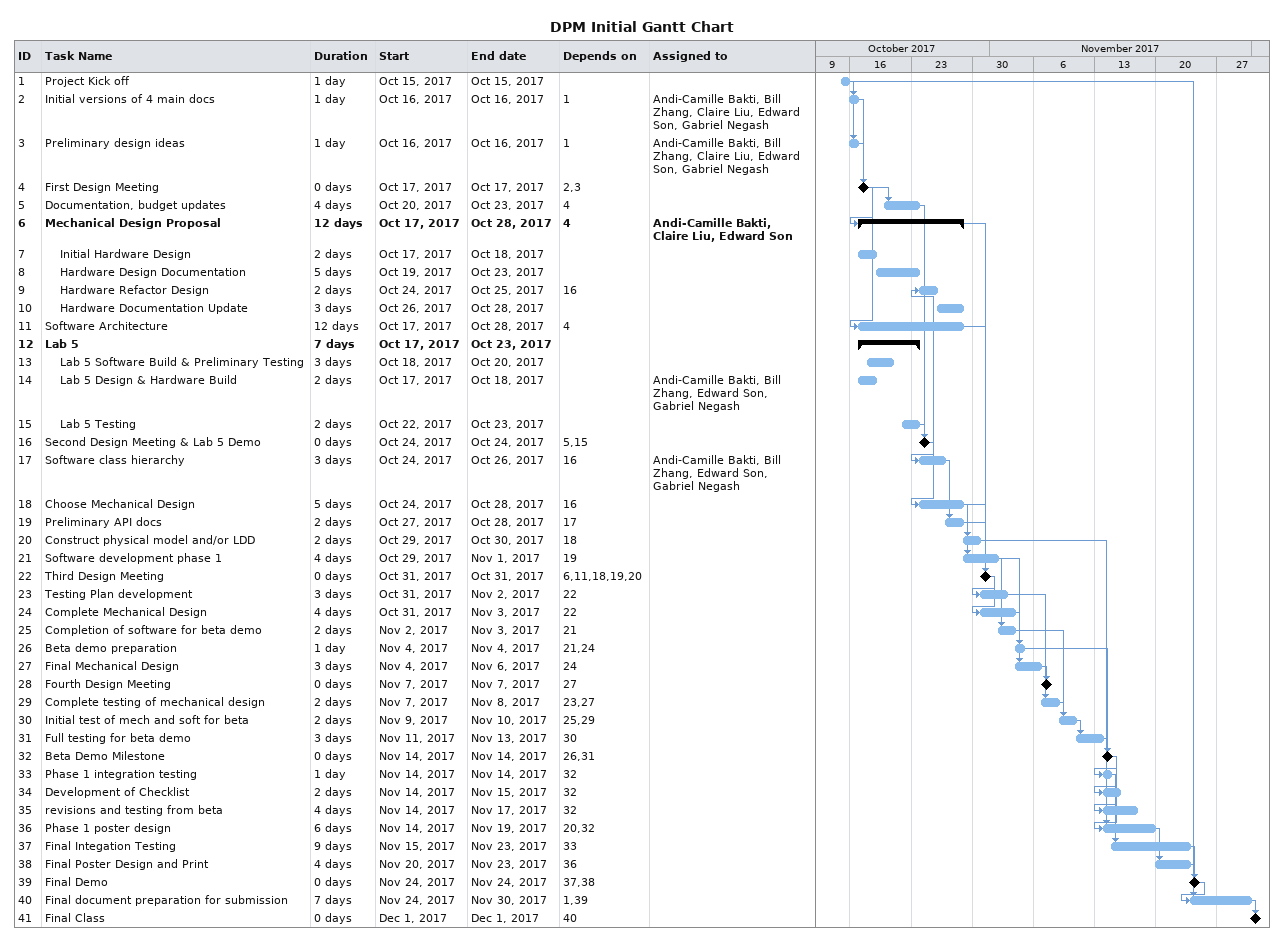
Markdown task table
DPM Initial Gantt Chart

| ID | Level | Task | Duration | Start | Finish | Predecessors | Resources |
|---|---|---|---|---|---|---|---|
| 1 | 1 | Project Kick off | 1d | 2017-10-15 | 2017-10-15 |  |  |
| 2 | 1 | Initial versions of 4 main docs | 1d | 2017-10-16 | 2017-10-16 | 1 | Andi-Camille Bakti, Bill Zhang, Claire Liu, Edward Son, Gabriel Negash |
| 3 | 1 | Preliminary design ideas | 1d | 2017-10-16 | 2017-10-16 | 1 | Andi-Camille Bakti, Bill Zhang, Claire Liu, Edward Son, Gabriel Negash |
| 4 | 1 | First Design Meeting | 0d | 2017-10-17 | 2017-10-17 | 2, 3 |  |
| 5 | 1 | Documentation, budget updates | 4d | 2017-10-20 | 2017-10-23 | 4 |  |
| 6 | 1 | **Mechanical Design Proposal** | 12d | 2017-10-17 | 2017-10-28 | 4 | Andi-Camille Bakti, Claire Liu, Edward Son |
| 7 | 2 | Initial Hardware Design | 2d | 2017-10-17 | 2017-10-18 |  |  |
| 8 | 2 | Hardware Design Documentation | 5d | 2017-10-19 | 2017-10-23 |  |  |
| 9 | 2 | Hardware Refactor Design | 2d | 2017-10-24 | 2017-10-25 | 16 |  |
| 10 | 2 | Hardware Documentation Update | 3d | 2017-10-26 | 2017-10-28 |  |  |
| 11 | 1 | Software Architecture | 12d | 2017-10-17 | 2017-10-28 | 4 |  |
| 12 | 1 | **Lab 5** | 7d | 2017-10-17 | 2017-10-23 |  |  |
| 13 | 2 | Lab 5 Software Build & Preliminary Testing | 3d | 2017-10-18 | 2017-10-20 |  |  |
| 14 | 2 | Lab 5 Design & Hardware Build | 2d | 2017-10-17 | 2017-10-18 |  | Andi-Camille Bakti, Bill Zhang, Edward Son, Gabriel Negash |
| 15 | 2 | Lab 5 Testing | 2d | 2017-10-22 | 2017-10-23 |  |  |
| 16 | 1 | Second Design Meeting & Lab 5 Demo | 0d | 2017-10-24 | 2017-10-24 | 5, 15 |  |
| 17 | 1 | Software class hierarchy | 3d | 2017-10-24 | 2017-10-26 | 16 | Andi-Camille Bakti, Bill Zhang, Edward Son, Gabriel Negash |
| 18 | 1 | Choose Mechanical Design | 5d | 2017-10-24 | 2017-10-28 | 16 |  |
| 19 | 1 | Preliminary API docs | 2d | 2017-10-27 | 2017-10-28 | 17 |  |
| 20 | 1 | Construct physical model and/or LDD | 2d | 2017-10-29 | 2017-10-30 | 18 |  |
| 21 | 1 | Software development phase 1 | 4d | 2017-10-29 | 2017-11-01 | 19 |  |
| 22 | 1 | Third Design Meeting | 0d | 2017-10-31 | 2017-10-31 | 6, 11, 18, 19, 20 |  |
| 23 | 1 | Testing Plan development | 3d | 2017-10-31 | 2017-11-02 | 22 |  |
| 24 | 1 | Complete Mechanical Design | 4d | 2017-10-31 | 2017-11-03 | 22 |  |
| 25 | 1 | Completion of software for beta demo | 2d | 2017-11-02 | 2017-11-03 | 21 |  |
| 26 | 1 | Beta demo preparation | 1d | 2017-11-04 | 2017-11-04 | 21, 24 |  |
| 27 | 1 | Final Mechanical Design | 3d | 2017-11-04 | 2017-11-06 | 24 |  |
| 28 | 1 | Fourth Design Meeting | 0d | 2017-11-07 | 2017-11-07 | 27 |  |
| 29 | 1 | Complete testing of mechanical design | 2d | 2017-11-07 | 2017-11-08 | 23, 27 |  |
| 30 | 1 | Initial test of mech and soft for beta | 2d | 2017-11-09 | 2017-11-10 | 25, 29 |  |
| 31 | 1 | Full testing for beta demo | 3d | 2017-11-11 | 2017-11-13 | 30 |  |
| 32 | 1 | Beta Demo Milestone | 0d | 2017-11-14 | 2017-11-14 | 26, 31 |  |
| 33 | 1 | Phase 1 integration testing | 1d | 2017-11-14 | 2017-11-14 | 32 |  |
| 34 | 1 | Development of Checklist | 2d | 2017-11-14 | 2017-11-15 | 32 |  |
| 35 | 1 | revisions and testing from beta | 4d | 2017-11-14 | 2017-11-17 | 32 |  |
| 36 | 1 | Phase 1 poster design | 6d | 2017-11-14 | 2017-11-19 | 20, 32 |  |
| 37 | 1 | Final Integation Testing | 9d | 2017-11-15 | 2017-11-23 | 33 |  |
| 38 | 1 | Final Poster Design and Print | 4d | 2017-11-20 | 2017-11-23 | 36 |  |
| 39 | 1 | Final Demo | 0d | 2017-11-24 | 2017-11-24 | 37, 38 |  |
| 40 | 1 | Final document preparation for submission | 7d | 2017-11-24 | 2017-11-30 | 1, 39 |  |
| 41 | 1 | Final Class | 0d | 2017-12-01 | 2017-12-01 | 40 |  |
